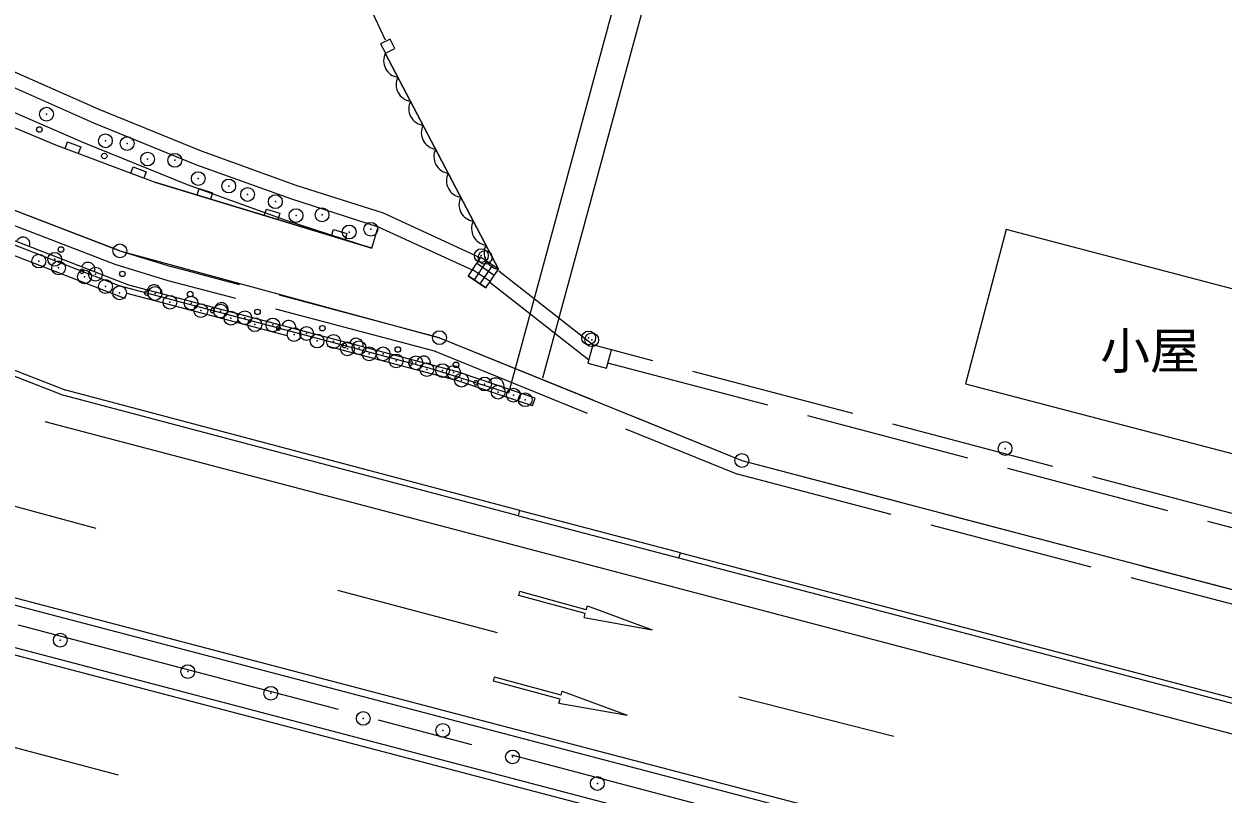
# Model space of a CAD drawing. Units: millimetres, scale not verified. Extents: x 40000 to 680001, y 20000 to 380001.
# Drawn here: x 488849 to 532332, y 281142 to 309064 of the extents above; entities that cross this region are included whole.
import ezdxf
from ezdxf.enums import TextEntityAlignment as Align

# ---------------------------------------------------------------- set-up
doc = ezdxf.new("R2010")
doc.units = ezdxf.units.MM
doc.header["$LTSCALE"] = 1000
doc.header["$PDMODE"] = 32
doc.header["$PDSIZE"] = 500
doc.linetypes.add('CHAIN', pattern=[18.5, 12, -1.5, 3.5, -1.5])
doc.linetypes.add('DASHED', pattern=[7.5, 6, -1.5])
for name, color, linetype, lineweight in [('M-BGD', 7, 'Continuous', 13), ('M-BMK-ROW', 1, 'Continuous', 13), ('M-STR-HTXT', 7, 'Continuous', 13), ('名称未設定-7', 2, 'CHAIN', 13)]:
    doc.layers.add(name, color=color, linetype=linetype, lineweight=lineweight)
doc.styles.add('ＭＳ ゴシック', font='')
doc.styles.get('ＭＳ ゴシック').set_extended_font_data('MS Gothic')

# ---------------------------------------------------------------- blocks, each defined once
blk = doc.blocks.new('ﾌﾟﾛｯﾄﾏｰｸ-02_67')
at = {"color": 3, "linetype": 'Continuous', "lineweight": 13}
blk.add_circle((0, 0), 0.5, dxfattribs=at)

msp = doc.modelspace()

# ---------------------------------------------------------------- linework, layer by layer
at = {"layer": 'M-BGD'}
for p, q in [((501964, 308478), (492380, 328746)), ((502129, 308516), (501782, 308339)), ((501782, 308339), (501954, 308001)), ((502302, 308178), (502129, 308516)), ((506054, 300171), (501953, 308003)), ((501953, 308003), (506055, 300172)), ((501954, 308001), (502302, 308178)), ((492297, 299570), (471584, 307607)), ((492653, 299594), (471655, 307742)), ((492653, 299594), (471655, 307742)), ((487694, 307107), (491376, 305483)), ((486181, 306269), (489994, 304683)), ((486181, 306269), (489994, 304683)), ((487943, 306099), (491009, 304767)), ((491376, 305483), (495104, 303962)), ((489994, 304683), (493625, 303310)), ((489994, 304683), (493625, 303310)), ((490341, 304552), (490429, 304786)), ((490429, 304786), (490905, 304606)), ((490905, 304606), (490816, 304373)), ((491009, 304767), (494772, 303246)), ((495104, 303962), (498552, 302721)), ((470309, 303615), (490367, 295783)), ((492719, 303653), (492808, 303887)), ((492808, 303887), (493283, 303707)), ((493283, 303707), (493195, 303473)), ((470236, 303429), (490305, 295593)), ((501459, 300934), (493625, 303310)), ((493625, 303310), (501459, 300934)), ((494772, 303246), (498341, 301954)), ((495132, 302853), (495204, 303093)), ((495204, 303093), (495691, 302945)), ((495691, 302945), (495618, 302706)), ((498552, 302721), (501694, 301713)), ((497565, 302115), (497638, 302354)), ((497638, 302354), (498125, 302207)), ((498125, 302207), (498052, 301968)), ((498341, 301954), (501459, 300934)), ((499999, 301377), (500071, 301616)), ((500071, 301616), (500558, 301469)), ((500558, 301469), (500486, 301230)), ((501694, 301713), (505098, 300150)), ((524464, 301608), (522998, 296017)), ((536333, 298495), (524464, 301608)), ((505408, 300608), (504955, 299937)), ((505408, 300608), (504955, 299937)), ((506055, 300172), (505408, 300608)), ((506055, 300172), (505408, 300608)), ((505752, 299724), (505106, 300161)), ((505624, 300463), (505170, 299792)), ((505904, 299948), (505257, 300385)), ((505839, 300317), (505386, 299646)), ((505601, 299501), (506055, 300172)), ((505601, 299501), (506055, 300172)), ((504955, 299937), (505601, 299501)), ((505601, 299501), (504955, 299937)), ((503545, 296588), (492297, 299570)), ((503545, 296588), (492297, 299570)), ((504566, 296448), (492653, 299594)), ((504566, 296448), (492653, 299594)), ((509476, 297430), (509295, 296764)), ((510151, 297247), (509476, 297430)), ((509971, 296581), (510151, 297247)), ((506417, 295678), (503545, 296588)), ((506417, 295678), (503545, 296588)), ((509295, 296764), (509971, 296581)), ((507387, 295496), (504566, 296448)), ((507387, 295496), (504566, 296448)), ((506830, 291418), (490367, 295783)), ((522998, 296017), (534866, 292904)), ((506778, 291225), (490305, 295593)), ((489600, 294654), (540612, 281231)), ((485727, 292334), (491457, 290780)), ((506779, 291225), (506830, 291418)), ((482118, 289665), (541850, 274010)), ((512601, 289689), (512652, 289882)), ((540896, 282257), (512601, 289689)), ((512652, 289882), (540946, 282450)), ((500217, 288528), (506011, 286993)), ((506791, 288338), (506830, 288483)), ((509203, 287682), (506791, 288338)), ((509242, 287826), (506830, 288483)), ((541235, 272602), (481755, 288217)), ((509242, 287826), (509282, 287971)), ((509282, 287971), (511635, 287098)), ((509164, 287537), (509203, 287682)), ((509164, 287537), (511635, 287098)), ((505876, 285238), (505915, 285383)), ((508327, 284727), (505915, 285383)), ((508288, 284582), (505876, 285238)), ((508327, 284727), (508367, 284871)), ((508367, 284871), (510720, 283998)), ((508249, 284437), (508288, 284582)), ((508249, 284437), (510720, 283998)), ((514771, 284660), (520394, 283236)), ((541913, 274252), (506448, 283547)), ((486461, 283379), (492265, 281839))]:
    msp.add_line(p, q, dxfattribs=at)
at = {"layer": 'M-BGD', "linetype": 'DASHED'}
for p, q in [((492327, 300836), (471825, 308729)), ((492505, 299112), (471507, 307246)), ((501459, 300934), (501694, 301713)), ((492327, 300836), (494222, 300256)), ((503916, 297689), (494222, 300256)), ((509475, 297426), (506064, 300101)), ((509327, 296881), (505743, 299692)), ((492505, 299112), (492577, 299304)), ((492577, 299304), (504479, 296161)), ((503720, 297207), (514720, 292740)), ((533415, 291108), (510151, 297247)), ((510014, 296782), (533301, 290632)), ((507291, 295212), (504479, 296161)), ((507291, 295212), (507387, 295496)), ((542056, 285551), (514720, 292740)), ((512652, 289882), (506830, 291418)), ((512601, 289689), (506779, 291225))]:
    msp.add_line(p, q, dxfattribs=at)
at = {"layer": 'M-BGD'}
for points in [[(392834, 313224), (398433, 311779), (400766, 311153), (409887, 306138), (452687, 295626), (481692, 287976), (541172, 272360)], [(505393, 300586), (501883, 302198), (498719, 303213), (495291, 304447), (491579, 305962), (487904, 307582)], [(506448, 283547), (482182, 289906), (453158, 297600), (444134, 300134)]]:
    msp.add_lwpolyline(points, dxfattribs=at)
at = {"layer": 'M-BGD', "linetype": 'DASHED'}
for points in [[(503783, 297186), (494080, 299756), (492157, 300344), (471638, 308244)], [(503916, 297689), (514884, 293234), (542188, 286053)]]:
    msp.add_lwpolyline(points, dxfattribs=at)
at = {"layer": 'M-BGD'}
for centre in [(489409, 305239), (491764, 304276), (490189, 300886), (492419, 300002), (494875, 299271), (497318, 298624), (499671, 298032), (502407, 297261), (504517, 296704)]:
    msp.add_circle(centre, 100, dxfattribs=at)
for centre, radius, start, end in [((502498, 307733), 607, 153.6863, 261.5997), ((502953, 306863), 607, 153.6863, 261.5997), ((503409, 305993), 607, 153.6863, 261.5997), ((503865, 305123), 607, 153.6863, 261.5997), ((504321, 304253), 607, 153.6863, 261.5997), ((504776, 303383), 607, 153.6863, 261.5997), ((505232, 302513), 607, 153.6863, 261.5997), ((505688, 301643), 607, 153.6863, 261.5997), ((488814, 301081), 253, 339.4508, 158.1309), ((506143, 300773), 607, 153.6863, 261.5997), ((490949, 300093), 75, 20, 200), ((490949, 300093), 75, 200, 20), ((491171, 300166), 253, 339.4508, 158.1309), ((493562, 299351), 253, 345.8684, 164.5484), ((493293, 299306), 75, 20, 200), ((493293, 299306), 75, 200, 20), ((495686, 298671), 75, 20, 200), ((496007, 298705), 253, 345.8684, 164.5484), ((495686, 298671), 75, 200, 20), ((498452, 298060), 253, 345.8684, 164.5484), ((498080, 298037), 75, 20, 200), ((498080, 298037), 75, 200, 20), ((500473, 297402), 75, 20, 200), ((500473, 297402), 75, 200, 20), ((500897, 297414), 253, 345.8684, 164.5484), ((503342, 296768), 253, 345.8684, 164.5484), ((502867, 296768), 75, 20, 200), ((502867, 296768), 75, 200, 20), ((505237, 296052), 75, 20, 200), ((505959, 295923), 302, 351.3036, 151.3768), ((505237, 296052), 75, 200, 20)]:
    msp.add_arc(centre, radius, start, end, dxfattribs=at)
for p in [(489667, 305792), (491801, 304829), (492589, 304727), (493331, 304167), (494320, 304120), (495170, 303458), (496275, 303189), (496960, 302883), (497965, 302621), (498714, 302117), (499659, 302142), (501429, 301621), (500644, 301521), (489389, 300467), (489963, 300530), (490106, 300220), (491042, 299894), (491444, 299992), (491805, 299545), (492317, 299316), (493601, 299293), (494141, 298973), (494908, 298943), (495263, 298671), (495980, 298653), (496356, 298397), (496858, 298412), (497223, 298161), (497872, 298150), (498644, 297800), (499097, 297841), (499479, 297569), (500073, 297551), (500580, 297285), (500999, 297323), (501366, 297103), (501870, 297101), (502347, 296847), (503062, 296776), (503460, 296532), (504029, 296496), (504425, 296428), (504716, 296150), (505553, 296009), (506044, 295715), (506597, 295603), (507023, 295440), (490166, 286721), (494791, 285581), (497802, 284795), (501155, 283885), (504038, 283448), (506567, 282487), (509642, 281525)]:
    msp.add_point(p, dxfattribs=at)
at = {"layer": 'M-BMK-ROW', "color": 30}
msp.add_lwpolyline([(487201, 302809), (492327, 300836), (503916, 297689), (514884, 293234), (542188, 286053), (557828, 282275), (569121, 280046)], dxfattribs=at)
at = {"layer": 'M-BMK-ROW'}
for centre in [(505435, 300664), (505570, 300600), (509327, 297681), (509438, 297616), (524427, 293669)]:
    msp.add_circle(centre, 250, dxfattribs=at)
for p in [(505435, 300664), (505570, 300600), (509327, 297681), (509438, 297616), (524427, 293669)]:
    msp.add_point(p, dxfattribs=at)
at = {"layer": 'M-STR-HTXT'}
for p, q in [((516858, 334178), (506417, 295678)), ((517872, 333907), (507650, 296215))]:
    msp.add_line(p, q, dxfattribs=at)
at = {"layer": '名称未設定-7'}
msp.add_line((470752, 291983), (527833, 276951), dxfattribs=at)

# ---------------------------------------------------------------- block references
at = {"layer": 'M-BMK-ROW', "xscale": 500.001, "yscale": 500.001}
for p in [(492327, 300836), (503916, 297689), (514884, 293234)]:
    msp.add_blockref('ﾌﾟﾛｯﾄﾏｰｸ-02_67', p, dxfattribs=at)

# ---------------------------------------------------------------- texts
at = {"layer": 'M-BGD', "style": 'ＭＳ ゴシック'}
msp.add_text('小屋', height=1320, dxfattribs=at).set_placement((529682, 297875), align=Align.TOP_CENTER)

doc.saveas('drawing.dxf')
